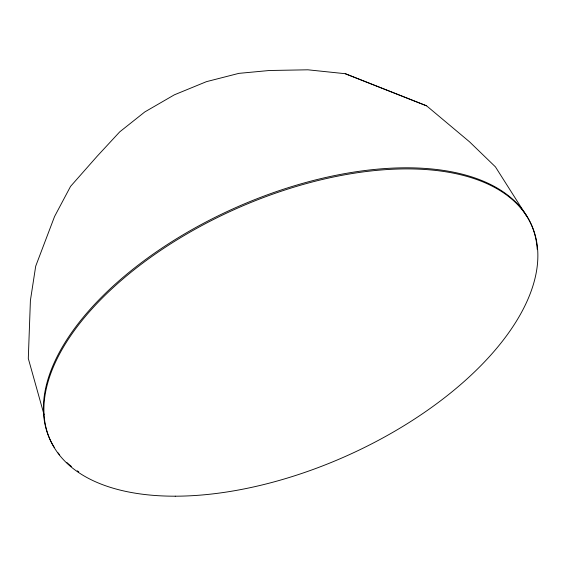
<?xml version="1.0" encoding="UTF-8"?>
<svg xmlns="http://www.w3.org/2000/svg" width="566" height="566" viewBox="0 0 566 566"><rect width="100%" height="100%" fill="white"/><g stroke="black" fill="none" stroke-linecap="round" stroke-linejoin="round"><path stroke-width="0.85" d="M526.967 216.58L495.427 166.864L469.483 141.776L426.608 105.835L345.253 73.707L307.904 69.809L269.331 70.502L238.838 73.368L206.449 81.66L174.37 94.819L144.783 111.948L119.709 131.878L97.126 156.273L70.559 186.391L54.569 216.488L35.7 266.19L30.408 300.447L28.3 358.483L44.049 414.673M345.253 73.707L426.608 105.835M78.773 471.853A263.565 135.352 -24 0 1 77.245 470.827M71.422 466.49A263.565 135.352 -24 0 1 66.731 462.408M59.649 454.859A263.565 135.352 -24 0 1 58.079 452.871M54.294 447.423A263.565 135.352 -24 0 1 249.288 201.836A263.565 135.352 -24 0 1 537.219 249.316M175.219 496.191A263.558 135.352 -24 0 0 537.7 250.413A263.558 135.352 -24 0 0 159.704 251.028A263.558 135.352 -24 0 0 175.219 496.191"/></g></svg>
